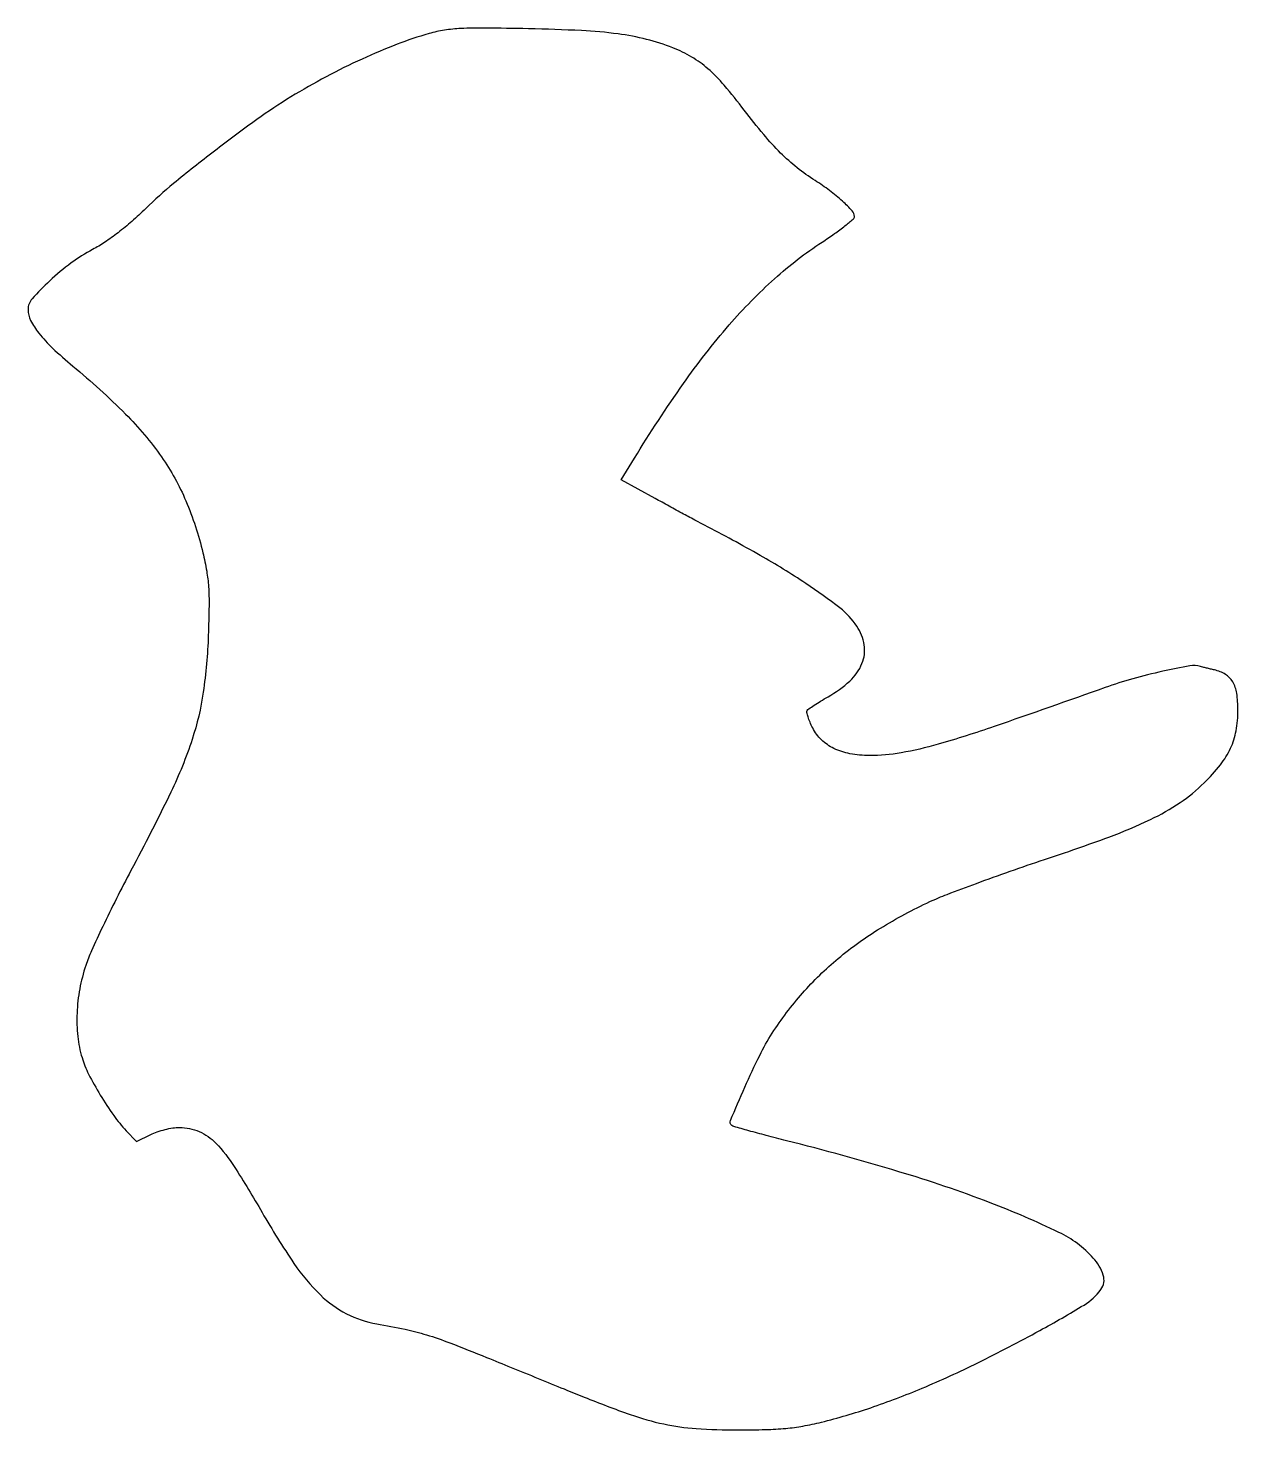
# Model space of a CAD drawing. Extents: x 0 to 347, y 1 to 403.
import ezdxf

# ---------------------------------------------------------------- set-up
doc = ezdxf.new("R2010")
doc.units = 0

msp = doc.modelspace()

# ---------------------------------------------------------------- linework, layer by layer
msp.add_lwpolyline([(115, 401.114369, 0.022326), (105.814187, 398.045655, 0.015811), (95.794527, 393.825002, 0.015071), (85.480953, 388.709534, 0.014668), (75.399113, 382.93825, 0.018024), (65.629451, 376.463348, 0.00843), (53.437339, 367.419962, 0.008333), (41.742397, 358.121851, 0.021709), (33.74698, 350.940728, -0.013469), (29.777194, 347.255287, -0.015948), (25.826924, 343.998689, -0.017276), (22.027415, 341.268949, -0.02587), (18.516596, 339.180076, 0.038127), (12.381735, 335.323481, 0.028021), (6.202007, 330.187147, 0.023803), (1.175228, 325.041547, 0.183551), (0, 321.948034, 0.117953), (0.746267, 318.828646, 0.050139), (3.079244, 315.187577, 0.036238), (7.011704, 310.90218, 0.015341), (12.854997, 305.723265, -0.021931), (27.98201, 291.956102, -0.045039), (38.276365, 279.698264, -0.052077), (45.264068, 267.042314, -0.041423), (50.140393, 252.209262, -0.016064), (51.225658, 246.928587, -0.026253), (51.763914, 242.39122, -0.019774), (51.904183, 237.005572, -0.005394), (51.697529, 228.5, -0.026985), (50.241717, 212.192234, -0.04368), (47.065107, 198.643373, -0.033338), (40.948111, 183.515498, -0.009596), (29.508289, 161, 0.005465), (25.34527, 152.971426, 0.005717), (21.422394, 144.973207, 0.005506), (18.19044, 137.991554, 0.025091), (16.562534, 133.823683, 0.034922), (14.817498, 127.0567, 0.035497), (14.04347, 120.149673, 0.036812), (14.263896, 113.463618, 0.045563), (15.486494, 107.357434, 0.045219), (17.359762, 102.654394, 0.018538), (20.695973, 96.640683, 0.018669), (24.556455, 90.759914, 0.035631), (28.150632, 86.400395), (31.100796, 83.300791), (35.176042, 85.317062, -0.033392), (37.041324, 86.089662, -0.021653), (39.284386, 86.741054, -0.021775), (41.540599, 87.188526, -0.03808), (43.439208, 87.333333, -0.103426), (49.046265, 86.160967, -0.09721), (53.856108, 82.827492, -0.051576), (59.14836, 76.118272, -0.010114), (67.118962, 62.958592, 0.017227), (76.270209, 48.323483, 0.051627), (83.827202, 39.286073, 0.074156), (91.329426, 33.894153, 0.0765), (100, 30.997416, -0.009845), (108.154644, 29.43404, -0.021893), (114.27566, 27.852247, -0.017831), (120.95069, 25.548527, -0.004648), (131.5, 21.368233, 0.000049), (138.502572, 18.518574, 0.000035), (146.325, 15.336814, 0.000036), (153.770401, 12.309636, 0.000077), (159.5, 9.981573, 0.011745), (172.691252, 4.981656, 0.031957), (182.301684, 2.270913, 0.035488), (191.592528, 0.960856, 0.017575), (203.5, 0.55599, 0.006256), (211.573851, 0.666374, 0.016747), (217.315046, 1.009381, 0.020942), (222.230546, 1.677257, 0.016363), (227.5, 2.798455, 0.021298), (241.664882, 6.947818, 0.017391), (256.434241, 12.546352, 0.015497), (272.38994, 19.827294, 0.010424), (290.160341, 29.077375, 0.011591), (302.834704, 36.401143, 0.097426), (307.682737, 40.840176, 0.242215), (308.345647, 44.950701, 0.105219), (305.491518, 49.877708, 0.097284), (295.645256, 57.241274, 0.020717), (275.907305, 65.743616, 0.018739), (249.728199, 74.647459, 0.010677), (217.5, 83.532682, -0.002423), (211.699994, 85.029167, -0.003732), (206.699148, 86.385326, -0.001263), (202.396585, 87.598395, -0.105737), (201.794971, 87.917765, -0.328989), (201.451479, 89.343553, -0.003734), (205.565682, 98.894847, -0.011183), (209.820254, 108.013358, -0.028542), (213.417544, 114.354942, -0.037222), (222.119639, 125.862254, -0.038385), (232.349218, 135.82494, -0.036635), (244.427122, 144.487848, -0.028619), (258.660285, 152.111719, -0.016651), (263.57073, 154.194962, -0.003877), (271.953334, 157.351926, -0.003995), (281.663335, 160.835259, -0.003907), (291.5, 164.189542, 0.007484), (309.933106, 170.622754, 0.024181), (321.88264, 175.662346, 0.035789), (330.393184, 180.523927, 0.047797), (337.273674, 186.157395, 0.029899), (341.944635, 191.382934, 0.058821), (344.863555, 196.121102, 0.064439), (346.43922, 201.109862, 0.043498), (346.978038, 207.061439, 0.037715), (346.630741, 211.873537, 0.096125), (345.471885, 215.158952, 0.122577), (343.379577, 217.296511, 0.084389), (340.222323, 218.571417, -0.003521), (339.0872, 218.828164, -0.003272), (337.92773, 219.107029, -0.003262), (336.899953, 219.368476, -0.011028), (336.233779, 219.558363, 0.119908), (333.197863, 219.743955, 0.009937), (325.389248, 218.181436, 0.014012), (316.802572, 216.031012, 0.01699), (308.891634, 213.519666, -0.00199), (277.049351, 202.349368, -0.013151), (260.971814, 197.250501, -0.026625), (250.387845, 194.799442, -0.044561), (241.292158, 194.021962, -0.044037), (235.70263, 194.536572, -0.068612), (231.113718, 196.041176, -0.078728), (227.558171, 198.531372, -0.082926), (225.020846, 201.959139, -0.017654), (224.257068, 203.596607, -0.024454), (223.698196, 205.11708, -0.022563), (223.36555, 206.37655, -0.194051), (223.462211, 206.938856, -0.10167), (223.913385, 207.41716, -0.007236), (225.4348, 208.45236, -0.009956), (227.306096, 209.633617, -0.007342), (229.422125, 210.869141, 0.057314), (235.648773, 215.392966, 0.110119), (239.159244, 220.430361, 0.135489), (239.799751, 225.745024, 0.110755), (237.72187, 231.102117, 0.080161), (232.830216, 236.346614, 0.01871), (223.026722, 243.386912, 0.016955), (209.987304, 251.407943, 0.01016), (194, 260.084848, -0.003857), (191.635828, 261.329656, -0.001091), (187.97425, 263.304117, -0.0011), (183.847417, 265.55286, -0.001162), (179.805959, 267.77885), (170.111917, 273.147625), (173.900208, 279.323812, -0.015207), (187.934733, 300.716825, -0.026026), (201.073027, 317.538874, -0.030593), (214.090622, 330.79645, -0.038436), (227.723935, 341.301749, 0.009078), (231.278645, 343.722467, 0.013707), (234.275156, 345.969468, 0.008409), (236.660193, 347.928519, 0.220033), (237, 348.663305, 0.189384), (236.382697, 350.234617, 0.020526), (233.563275, 353.029802, 0.023723), (229.885185, 356.081568, 0.02), (225.723868, 358.960164, -0.027077), (220.559514, 362.641711, -0.027036), (215.82048, 366.861598, -0.023076), (210.967926, 372.143283, -0.01216), (205.416932, 379.112349, 0.014497), (199.655304, 386.276921, 0.036481), (194.951199, 391.039629, 0.045998), (190.322391, 394.391415, 0.039565), (184.924531, 397.03698, 0.03286), (177.369332, 399.464802, 0.028507), (169.194158, 401.02203, 0.020507), (158.720869, 401.969511, 0.00704), (143.5, 402.5045, 0.00267), (130.914729, 402.702287, 0.014779), (124.14521, 402.572417, 0.026707), (119.427278, 402.088852, 0.030567)], format="xyb", close=True)

doc.saveas('drawing.dxf')
